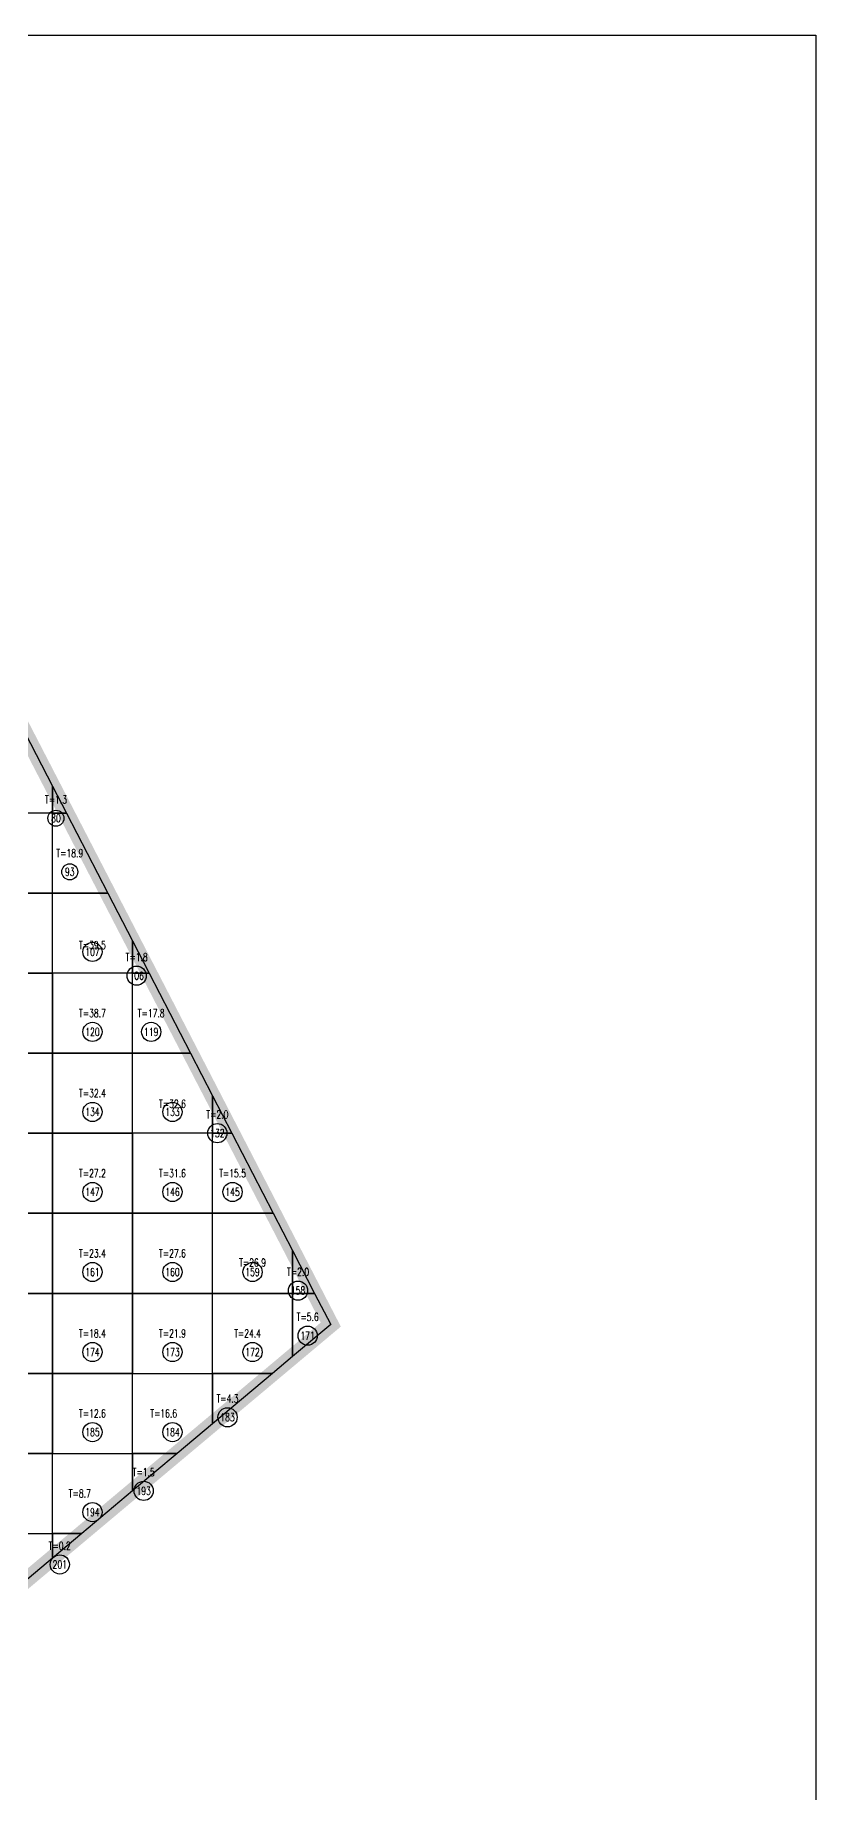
# Model space of a CAD drawing. Extents: x 4283 to 40403, y 1134 to 1764.
# Drawn here: x 20829.1 to 20873.5, y 1572.5 to 1672.4 of the extents above; entities that cross this region are included whole.
import ezdxf
from ezdxf.enums import TextEntityAlignment as Align

# ---------------------------------------------------------------- set-up
doc = ezdxf.new("R2010")
doc.units = 0
for name, color, linetype in [('tdz_25-2方格网', 2, 'Continuous'), ('tdz_25-2方格网计算', 7, 'Continuous'), ('tdz_土方计算图', 7, 'Continuous'), ('tdz_格田', 6, 'Continuous')]:
    doc.layers.add(name, color=color, linetype=linetype)
doc.styles.add('GLandNum', font='txt_____.ttf', dxfattribs={"width": 0.7, "height": 0.5})

msp = doc.modelspace()

# ---------------------------------------------------------------- linework, layer by layer
at = {"layer": 'tdz_25-2方格网', "linetype": 'Continuous'}
for points in [[(20830.101, 1629.713, 3087.499), (20830.101, 1628.171, 3087.39), (20825.556, 1628.171, 3087.544), (20825.556, 1632.716, 3087.469), (20828.549, 1632.716, 3087.681)], [(20830.898, 1628.171, 3087.406), (20830.101, 1628.171, 3087.39), (20830.101, 1629.713, 3087.499)], [(20825.556, 1628.171, 3087.544), (20825.556, 1623.625, 3087.894), (20830.101, 1623.625, 3087.515), (20830.101, 1628.171, 3087.39)], [(20830.101, 1628.171, 3087.39), (20830.898, 1628.171, 3087.406), (20833.247, 1623.625, 3087.378), (20830.101, 1623.625, 3087.515)], [(20825.556, 1623.625, 3087.894), (20825.556, 1619.08, 3088.153), (20830.101, 1619.08, 3087.852), (20830.101, 1623.625, 3087.515)], [(20834.647, 1620.918, 3087.499), (20834.647, 1619.08, 3087.564), (20830.101, 1619.08, 3087.852), (20830.101, 1623.625, 3087.515), (20833.247, 1623.625, 3087.378)], [(20835.597, 1619.08, 3087.582), (20834.647, 1619.08, 3087.564), (20834.647, 1620.918, 3087.499)], [(20825.556, 1619.08, 3088.153), (20825.556, 1614.535, 3088.534), (20830.101, 1614.535, 3088.204), (20830.101, 1619.08, 3087.852)], [(20830.101, 1619.08, 3087.852), (20830.101, 1614.535, 3088.204), (20834.647, 1614.535, 3087.938), (20834.647, 1619.08, 3087.564)], [(20834.647, 1619.08, 3087.564), (20835.597, 1619.08, 3087.582), (20837.946, 1614.535, 3087.785), (20834.647, 1614.535, 3087.938)], [(20825.556, 1614.535, 3088.534), (20825.556, 1609.989, 3088.976), (20830.101, 1609.989, 3088.647), (20830.101, 1614.535, 3088.204)], [(20830.101, 1614.535, 3088.204), (20830.101, 1609.989, 3088.647), (20834.647, 1609.989, 3088.287), (20834.647, 1614.535, 3087.938)], [(20839.192, 1612.124, 3087.893), (20839.192, 1609.989, 3087.968), (20834.647, 1609.989, 3088.287), (20834.647, 1614.535, 3087.938), (20837.946, 1614.535, 3087.785)], [(20840.295, 1609.989, 3087.988), (20839.192, 1609.989, 3087.968), (20839.192, 1612.124, 3087.893)], [(20825.556, 1609.989, 3088.976), (20825.556, 1605.444, 3089.317), (20830.101, 1605.444, 3088.93), (20830.101, 1609.989, 3088.647)], [(20830.101, 1609.989, 3088.647), (20830.101, 1605.444, 3088.93), (20834.647, 1605.444, 3088.562), (20834.647, 1609.989, 3088.287)], [(20834.647, 1609.989, 3088.287), (20834.647, 1605.444, 3088.562), (20839.192, 1605.444, 3088.244), (20839.192, 1609.989, 3087.968)], [(20839.192, 1609.989, 3087.968), (20840.295, 1609.989, 3087.988), (20842.644, 1605.444, 3088.192), (20839.192, 1605.444, 3088.244)], [(20825.556, 1605.444, 3089.317), (20825.556, 1600.898, 3089.629), (20830.101, 1600.898, 3089.235), (20830.101, 1605.444, 3088.93)], [(20830.101, 1605.444, 3088.93), (20830.101, 1600.898, 3089.235), (20834.647, 1600.898, 3088.855), (20834.647, 1605.444, 3088.562)], [(20834.647, 1605.444, 3088.562), (20834.647, 1600.898, 3088.855), (20839.192, 1600.898, 3088.586), (20839.192, 1605.444, 3088.244)], [(20843.737, 1603.329, 3088.287), (20843.737, 1600.898, 3088.404), (20839.192, 1600.898, 3088.586), (20839.192, 1605.444, 3088.244), (20842.644, 1605.444, 3088.192)], [(20844.994, 1600.898, 3088.395), (20843.737, 1600.898, 3088.404), (20843.737, 1603.329, 3088.287)], [(20825.556, 1600.898, 3089.629), (20825.556, 1596.353, 3089.95), (20830.101, 1596.353, 3089.586), (20830.101, 1600.898, 3089.235)], [(20830.101, 1600.898, 3089.235), (20830.101, 1596.353, 3089.586), (20834.647, 1596.353, 3089.238), (20834.647, 1600.898, 3088.855)], [(20834.647, 1600.898, 3088.855), (20834.647, 1596.353, 3089.238), (20839.192, 1596.353, 3088.995), (20839.192, 1600.898, 3088.586)], [(20842.605, 1596.353, 3088.849), (20839.192, 1596.353, 3088.995), (20839.192, 1600.898, 3088.586), (20843.737, 1600.898, 3088.404), (20843.737, 1597.303, 3088.721)], [(20843.737, 1600.898, 3088.404), (20844.994, 1600.898, 3088.395), (20845.91, 1599.125, 3088.475), (20843.737, 1597.303, 3088.721)], [(20825.556, 1596.353, 3089.95), (20825.556, 1591.807, 3090.367), (20830.101, 1591.807, 3089.96), (20830.101, 1596.353, 3089.586)], [(20830.101, 1596.353, 3089.586), (20830.101, 1591.807, 3089.96), (20834.647, 1591.807, 3089.583), (20834.647, 1596.353, 3089.238)], [(20837.186, 1591.807, 3089.464), (20834.647, 1591.807, 3089.583), (20834.647, 1596.353, 3089.238), (20839.192, 1596.353, 3088.995), (20839.192, 1593.49, 3089.236)], [(20839.192, 1596.353, 3088.995), (20842.605, 1596.353, 3088.849), (20839.192, 1593.49, 3089.236)], [(20825.556, 1591.807, 3090.367), (20825.556, 1587.262, 3090.501), (20830.101, 1587.262, 3090.204), (20830.101, 1591.807, 3089.96)], [(20831.768, 1587.262, 3090.102), (20830.101, 1587.262, 3090.204), (20830.101, 1591.807, 3089.96), (20834.647, 1591.807, 3089.583), (20834.647, 1589.677, 3089.751)], [(20834.647, 1591.807, 3089.583), (20837.186, 1591.807, 3089.464), (20834.647, 1589.677, 3089.751)], [(20826.349, 1582.716, 3090.796), (20825.556, 1582.716, 3090.844), (20825.556, 1587.262, 3090.501), (20830.101, 1587.262, 3090.204), (20830.101, 1585.864, 3090.315)], [(20830.101, 1587.262, 3090.204), (20831.768, 1587.262, 3090.102), (20830.101, 1585.864, 3090.315)]]:
    msp.add_polyline3d(points, close=True, dxfattribs=at)
at = {"layer": 'tdz_25-2方格网计算', "color": 7, "linetype": 'Continuous'}
for centre, radius in [((20830.3, 1627.881), 0.455), ((20831.087, 1624.838), 0.455), ((20832.374, 1620.292), 0.545), ((20834.884, 1618.939), 0.545), ((20832.374, 1615.747), 0.545), ((20835.709, 1615.747), 0.545), ((20832.374, 1611.201), 0.545), ((20836.919, 1611.201), 0.545), ((20839.468, 1609.996), 0.545), ((20832.374, 1606.656), 0.545), ((20836.919, 1606.656), 0.545), ((20840.331, 1606.656), 0.545), ((20832.374, 1602.11), 0.545), ((20836.919, 1602.11), 0.545), ((20841.465, 1602.11), 0.545), ((20844.051, 1601.053), 0.545), ((20844.595, 1598.495), 0.545), ((20832.374, 1597.565), 0.545), ((20836.919, 1597.565), 0.545), ((20841.465, 1597.565), 0.545), ((20840.045, 1593.861), 0.545), ((20832.374, 1593.019), 0.545), ((20836.919, 1593.019), 0.545), ((20835.282, 1589.681), 0.545), ((20832.374, 1588.474), 0.545), ((20830.518, 1585.502), 0.545)]:
    msp.add_circle(centre, radius, dxfattribs=at)
at = {"layer": 'tdz_土方计算图', "linetype": 'Continuous'}
for points in [[(20743.46, 1672.357), (20873.46, 1672.357)], [(20873.46, 1672.357), (20873.46, 1512.357)]]:
    msp.add_lwpolyline(points, dxfattribs=at)
at = {"layer": 'tdz_格田', "linetype": 'Continuous', "lineweight": 60, "const_width": 0.909}
msp.add_lwpolyline([(20814.756, 1573.625), (20800.92, 1595.986), (20783.939, 1616.028), (20771.01, 1643.322), (20808.717, 1671.089), (20845.91, 1599.125), (20823.697, 1580.492), (20814.756, 1573.625)], close=True, dxfattribs=at)

# ---------------------------------------------------------------- texts
at = {"layer": 'tdz_25-2方格网计算', "color": 2, "linetype": 'Continuous', "style": 'GLandNum', "width": 0.7}
for s, p in [('T=1.3', (20830.3, 1628.942)), ('T=18.9', (20831.087, 1625.898)), ('T=39.5', (20832.374, 1620.676)), ('T=1.8', (20834.884, 1619.999)), ('T=38.7', (20832.374, 1616.807)), ('T=17.8', (20835.709, 1616.807)), ('T=32.4', (20832.374, 1612.262)), ('T=32.6', (20836.919, 1611.659)), ('T=2.0', (20839.468, 1611.056)), ('T=27.2', (20832.374, 1607.716)), ('T=31.6', (20836.919, 1607.716)), ('T=15.5', (20840.331, 1607.716)), ('T=23.4', (20832.374, 1603.171)), ('T=27.6', (20836.919, 1603.171)), ('T=26.9', (20841.465, 1602.642)), ('T=2.0', (20844.051, 1602.113)), ('T=5.6', (20844.595, 1599.556)), ('T=18.4', (20832.374, 1598.625)), ('T=21.9', (20836.919, 1598.625)), ('T=24.4', (20841.182, 1598.625)), ('T=12.6', (20832.374, 1594.08)), ('T=16.6', (20836.418, 1594.08)), ('T=4.3', (20840.045, 1594.921)), ('T=1.5', (20835.282, 1590.742)), ('T=8.7', (20831.654, 1589.535)), ('T=0.2', (20830.518, 1586.563))]:
    msp.add_text(s, height=0.4545, dxfattribs=at).set_placement(p, align=Align.MIDDLE_CENTER)
at = {"layer": 'tdz_25-2方格网计算', "color": 7, "linetype": 'Continuous', "style": 'GLandNum', "width": 0.7}
for s, p in [('80', (20830.3, 1627.881)), ('93', (20831.087, 1624.838)), ('107', (20832.374, 1620.292)), ('106', (20834.884, 1618.939)), ('120', (20832.374, 1615.747)), ('119', (20835.709, 1615.747)), ('134', (20832.374, 1611.201)), ('133', (20836.919, 1611.201)), ('132', (20839.468, 1609.996)), ('147', (20832.374, 1606.656)), ('146', (20836.919, 1606.656)), ('145', (20840.331, 1606.656)), ('161', (20832.374, 1602.11)), ('160', (20836.919, 1602.11)), ('159', (20841.465, 1602.11)), ('158', (20844.051, 1601.053)), ('171', (20844.595, 1598.495)), ('174', (20832.374, 1597.565)), ('173', (20836.919, 1597.565)), ('172', (20841.465, 1597.565)), ('185', (20832.374, 1593.019)), ('184', (20836.919, 1593.019)), ('183', (20840.045, 1593.861)), ('193', (20835.282, 1589.681)), ('194', (20832.374, 1588.474)), ('201', (20830.518, 1585.502))]:
    msp.add_text(s, height=0.4545, dxfattribs=at).set_placement(p, align=Align.MIDDLE_CENTER)

doc.saveas('drawing.dxf')
